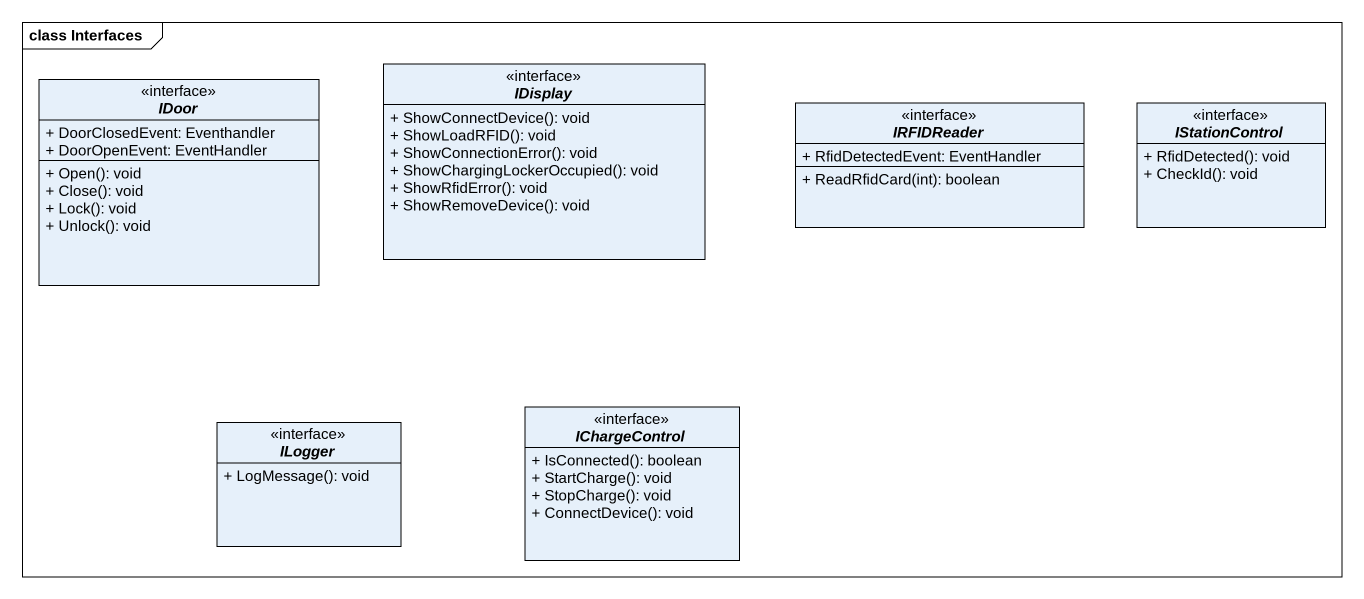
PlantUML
@startuml
mainframe class Interfaces
hide circle
hide empty members
skinparam classAttributeIconSize 0
interface IDoor {
  + DoorClosedEvent: Eventhandler
  + DoorOpenEvent: EventHandler
  + Open(): void
  + Close(): void
  + Lock(): void
  + Unlock(): void
}
interface IDisplay {
  + ShowConnectDevice(): void
  + ShowLoadRFID(): void
  + ShowConnectionError(): void
  + ShowChargingLockerOccupied(): void
  + ShowRfidError(): void
  + ShowRemoveDevice(): void
}
interface IRFIDReader {
  + RfidDetectedEvent: EventHandler
  + ReadRfidCard(int): boolean
}
interface IStationControl {
  + RfidDetected(): void
  + CheckId(): void
}
interface ILogger {
  + LogMessage(): void
}
interface IChargeControl {
  + IsConnected(): boolean
  + StartCharge(): void
  + StopCharge(): void
  + ConnectDevice(): void
}
@enduml
